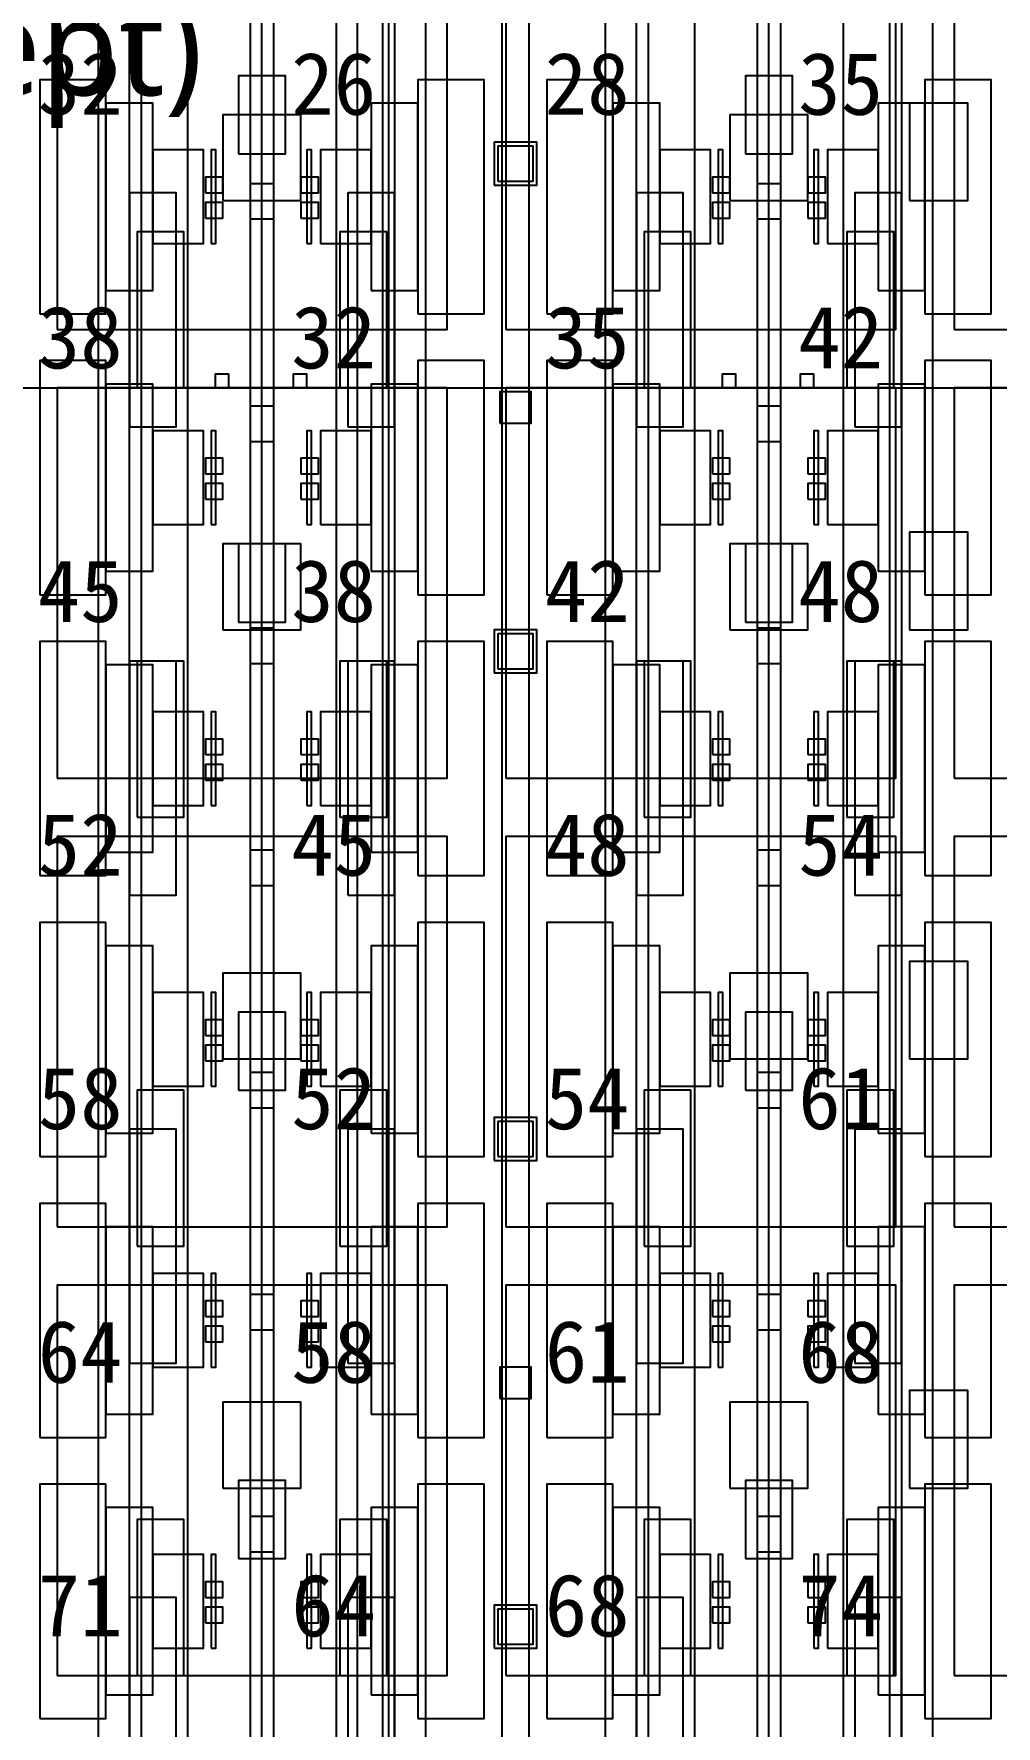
# Model space of a CAD drawing. Header units: metres. Extents: x -1640 to 1560, y -268 to 2338.
# Drawn here: x 166.9 to 191.57, y 990.7 to 1034.08 of the extents above; entities that cross this region are included whole.
import ezdxf

# ---------------------------------------------------------------- set-up
doc = ezdxf.new("R2010")
doc.units = ezdxf.units.M
for name, color, linetype in [('1F_CHL', 4, 'Continuous'), ('1F_PUMP', 2, 'Continuous'), ('1F_SCR', 3, 'Continuous'), ('1F_STRUCT_COLUMN', 8, 'Continuous'), ('2F_CSF_LATERAL_RACK_CONCEPT', 9, 'Continuous'), ('2F_RFG', 5, 'Continuous'), ('2F_STRUCT_COLUMN', 8, 'Continuous'), ('2F_VMB', 6, 'Continuous'), ('3F_CLEANROOM_OVERHEAD_PIPE_DUCT_CONCEPT', 9, 'Continuous'), ('3F_EHS_EGRESS_DIST_M', 2, 'Continuous'), ('3F_ETCH', 2, 'Continuous'), ('3F_FOUP', 5, 'Continuous'), ('3F_OHT', 9, 'Continuous'), ('3F_OHTV', 1, 'Continuous'), ('3F_STRUCT_COLUMN', 8, 'Continuous'), ('3F_TBAR', 6, 'Continuous'), ('3F_TEXT', 7, 'Continuous'), ('4F_FFU', 1, 'Continuous'), ('4F_STRUCT_PLENUM_TRUSS_CONCEPT', 9, 'Continuous'), ('5F_CHL', 4, 'Continuous'), ('5F_PUMP', 2, 'Continuous'), ('5F_SCR', 3, 'Continuous'), ('5F_STRUCT_COLUMN', 8, 'Continuous'), ('6F_CSF_LATERAL_RACK_CONCEPT', 9, 'Continuous'), ('6F_RFG', 5, 'Continuous'), ('6F_STRUCT_COLUMN', 8, 'Continuous'), ('6F_VMB', 6, 'Continuous'), ('7F_CLEANROOM_OVERHEAD_PIPE_DUCT_CONCEPT', 9, 'Continuous'), ('7F_EHS_EGRESS_DIST_M', 2, 'Continuous'), ('7F_ETCH', 2, 'Continuous'), ('7F_FOUP', 5, 'Continuous'), ('7F_OHT', 9, 'Continuous'), ('7F_OHTV', 1, 'Continuous'), ('7F_STRUCT_COLUMN', 8, 'Continuous'), ('7F_TBAR', 6, 'Continuous'), ('7F_TEXT', 7, 'Continuous'), ('8F_FFU', 1, 'Continuous'), ('8F_STRUCT_PLENUM_TRUSS_CONCEPT', 9, 'Continuous'), ('EHS_GAS_SUPPLY', 3, 'Continuous'), ('EHS_PROCESS_EXHAUST', 1, 'Continuous'), ('EHS_TREATED_EXHAUST', 30, 'Continuous'), ('UTIL_GAS.SPEC_CONCEPT', 3, 'Continuous'), ('UTIL_PCW.R_CONCEPT', 1, 'Continuous'), ('UTIL_PCW.S_CONCEPT', 6, 'Continuous')]:
    doc.layers.add(name, color=color, linetype=linetype)
doc.styles.add('KO', font='malgun.ttf')

msp = doc.modelspace()

# ---------------------------------------------------------------- linework, layer by layer
at = {"layer": '1F_CHL'}
for points in [[(189.35, 1029.8), (190.85, 1029.8), (190.85, 1032.3), (189.35, 1032.3)], [(189.35, 1018.8), (190.85, 1018.8), (190.85, 1021.3), (189.35, 1021.3)], [(189.35, 1007.8), (190.85, 1007.8), (190.85, 1010.3), (189.35, 1010.3)], [(189.35, 996.8), (190.85, 996.8), (190.85, 999.3), (189.35, 999.3)]]:
    msp.add_lwpolyline(points, close=True, dxfattribs=at)
at = {"layer": '1F_PUMP'}
for points in [[(169.55, 1025), (170.75, 1025), (170.75, 1029), (169.55, 1029)], [(174.75, 1025), (175.95, 1025), (175.95, 1029), (174.75, 1029)], [(182.55, 1025), (183.75, 1025), (183.75, 1029), (182.55, 1029)], [(187.75, 1025), (188.95, 1025), (188.95, 1029), (187.75, 1029)], [(169.55, 1014), (170.75, 1014), (170.75, 1018), (169.55, 1018)], [(174.75, 1014), (175.95, 1014), (175.95, 1018), (174.75, 1018)], [(182.55, 1014), (183.75, 1014), (183.75, 1018), (182.55, 1018)], [(187.75, 1014), (188.95, 1014), (188.95, 1018), (187.75, 1018)], [(169.55, 1003), (170.75, 1003), (170.75, 1007), (169.55, 1007)], [(174.75, 1003), (175.95, 1003), (175.95, 1007), (174.75, 1007)], [(182.55, 1003), (183.75, 1003), (183.75, 1007), (182.55, 1007)], [(187.75, 1003), (188.95, 1003), (188.95, 1007), (187.75, 1007)], [(169.55, 992), (170.75, 992), (170.75, 996), (169.55, 996)], [(174.75, 992), (175.95, 992), (175.95, 996), (174.75, 996)], [(182.55, 992), (183.75, 992), (183.75, 996), (182.55, 996)], [(187.75, 992), (188.95, 992), (188.95, 996), (187.75, 996)]]:
    msp.add_lwpolyline(points, close=True, dxfattribs=at)
at = {"layer": '1F_SCR'}
for points in [[(171.75, 1029.8), (173.75, 1029.8), (173.75, 1032), (171.75, 1032)], [(184.75, 1029.8), (186.75, 1029.8), (186.75, 1032), (184.75, 1032)], [(171.75, 1018.8), (173.75, 1018.8), (173.75, 1021), (171.75, 1021)], [(184.75, 1018.8), (186.75, 1018.8), (186.75, 1021), (184.75, 1021)], [(171.75, 1007.8), (173.75, 1007.8), (173.75, 1010), (171.75, 1010)], [(184.75, 1007.8), (186.75, 1007.8), (186.75, 1010), (184.75, 1010)], [(171.75, 996.8), (173.75, 996.8), (173.75, 999), (171.75, 999)], [(184.75, 996.8), (186.75, 996.8), (186.75, 999), (184.75, 999)]]:
    msp.add_lwpolyline(points, close=True, dxfattribs=at)
at = {"layer": '1F_STRUCT_COLUMN'}
for points in [[(178.7, 1030.2), (179.8, 1030.2), (179.8, 1031.3), (178.7, 1031.3)], [(178.7, 1017.7), (179.8, 1017.7), (179.8, 1018.8), (178.7, 1018.8)], [(178.7, 1005.2), (179.8, 1005.2), (179.8, 1006.3), (178.7, 1006.3)], [(178.7, 992.7), (179.8, 992.7), (179.8, 993.8), (178.7, 993.8)]]:
    msp.add_lwpolyline(points, close=True, dxfattribs=at)
at = {"layer": '2F_CSF_LATERAL_RACK_CONCEPT'}
for points in [[(168.55, 891), (169.35, 891), (169.35, 1041), (168.55, 1041)], [(176.15, 891), (176.95, 891), (176.95, 1041), (176.15, 1041)], [(181.55, 891), (182.35, 891), (182.35, 1041), (181.55, 1041)], [(189.15, 891), (189.95, 891), (189.95, 1041), (189.15, 1041)]]:
    msp.add_lwpolyline(points, close=True, dxfattribs=at)
at = {"layer": '2F_RFG'}
for points in [[(169.35, 1024), (170.55, 1024), (170.55, 1030), (169.35, 1030)], [(174.95, 1024), (176.15, 1024), (176.15, 1030), (174.95, 1030)], [(182.35, 1024), (183.55, 1024), (183.55, 1030), (182.35, 1030)], [(187.95, 1024), (189.15, 1024), (189.15, 1030), (187.95, 1030)], [(169.35, 1012), (170.55, 1012), (170.55, 1018), (169.35, 1018)], [(174.95, 1012), (176.15, 1012), (176.15, 1018), (174.95, 1018)], [(182.35, 1012), (183.55, 1012), (183.55, 1018), (182.35, 1018)], [(187.95, 1012), (189.15, 1012), (189.15, 1018), (187.95, 1018)], [(169.35, 1000), (170.55, 1000), (170.55, 1006), (169.35, 1006)], [(174.95, 1000), (176.15, 1000), (176.15, 1006), (174.95, 1006)], [(182.35, 1000), (183.55, 1000), (183.55, 1006), (182.35, 1006)], [(187.95, 1000), (189.15, 1000), (189.15, 1006), (187.95, 1006)], [(169.35, 988), (170.55, 988), (170.55, 994), (169.35, 994)], [(174.95, 988), (176.15, 988), (176.15, 994), (174.95, 994)], [(182.35, 988), (183.55, 988), (183.55, 994), (182.35, 994)], [(187.95, 988), (189.15, 988), (189.15, 994), (187.95, 994)]]:
    msp.add_lwpolyline(points, close=True, dxfattribs=at)
at = {"layer": '2F_STRUCT_COLUMN'}
for points in [[(178.8, 1030.3), (179.7, 1030.3), (179.7, 1031.2), (178.8, 1031.2)], [(178.8, 1017.8), (179.7, 1017.8), (179.7, 1018.7), (178.8, 1018.7)], [(178.8, 1005.3), (179.7, 1005.3), (179.7, 1006.2), (178.8, 1006.2)], [(178.8, 992.8), (179.7, 992.8), (179.7, 993.7), (178.8, 993.7)]]:
    msp.add_lwpolyline(points, close=True, dxfattribs=at)
at = {"layer": '2F_VMB'}
for points in [[(172.15, 1031), (173.35, 1031), (173.35, 1033), (172.15, 1033)], [(185.15, 1031), (186.35, 1031), (186.35, 1033), (185.15, 1033)], [(172.15, 1019), (173.35, 1019), (173.35, 1021), (172.15, 1021)], [(185.15, 1019), (186.35, 1019), (186.35, 1021), (185.15, 1021)], [(172.15, 1007), (173.35, 1007), (173.35, 1009), (172.15, 1009)], [(185.15, 1007), (186.35, 1007), (186.35, 1009), (185.15, 1009)], [(172.15, 995), (173.35, 995), (173.35, 997), (172.15, 997)], [(185.15, 995), (186.35, 995), (186.35, 997), (185.15, 997)]]:
    msp.add_lwpolyline(points, close=True, dxfattribs=at)
at = {"layer": '3F_CLEANROOM_OVERHEAD_PIPE_DUCT_CONCEPT'}
for points in [[(169.65, 890), (170.85, 890), (170.85, 1042), (169.65, 1042)], [(174.65, 890), (175.85, 890), (175.85, 1042), (174.65, 1042)], [(182.65, 890), (183.85, 890), (183.85, 1042), (182.65, 1042)], [(187.65, 890), (188.85, 890), (188.85, 1042), (187.65, 1042)]]:
    msp.add_lwpolyline(points, close=True, dxfattribs=at)
at = {"layer": '3F_ETCH'}
for points in [[(167.05, 1026.9), (168.75, 1026.9), (168.75, 1032.9), (167.05, 1032.9)], [(176.75, 1026.9), (178.45, 1026.9), (178.45, 1032.9), (176.75, 1032.9)], [(180.05, 1026.9), (181.75, 1026.9), (181.75, 1032.9), (180.05, 1032.9)], [(189.75, 1026.9), (191.45, 1026.9), (191.45, 1032.9), (189.75, 1032.9)], [(168.75, 1027.5), (169.95, 1027.5), (169.95, 1032.3), (168.75, 1032.3)], [(175.55, 1027.5), (176.75, 1027.5), (176.75, 1032.3), (175.55, 1032.3)], [(181.75, 1027.5), (182.95, 1027.5), (182.95, 1032.3), (181.75, 1032.3)], [(188.55, 1027.5), (189.75, 1027.5), (189.75, 1032.3), (188.55, 1032.3)], [(169.95, 1028.7), (171.25, 1028.7), (171.25, 1031.1), (169.95, 1031.1)], [(174.25, 1028.7), (175.55, 1028.7), (175.55, 1031.1), (174.25, 1031.1)], [(182.95, 1028.7), (184.25, 1028.7), (184.25, 1031.1), (182.95, 1031.1)], [(187.25, 1028.7), (188.55, 1028.7), (188.55, 1031.1), (187.25, 1031.1)], [(167.05, 1019.7), (168.75, 1019.7), (168.75, 1025.7), (167.05, 1025.7)], [(176.75, 1019.7), (178.45, 1019.7), (178.45, 1025.7), (176.75, 1025.7)], [(180.05, 1019.7), (181.75, 1019.7), (181.75, 1025.7), (180.05, 1025.7)], [(189.75, 1019.7), (191.45, 1019.7), (191.45, 1025.7), (189.75, 1025.7)], [(168.75, 1020.3), (169.95, 1020.3), (169.95, 1025.1), (168.75, 1025.1)], [(175.55, 1020.3), (176.75, 1020.3), (176.75, 1025.1), (175.55, 1025.1)], [(181.75, 1020.3), (182.95, 1020.3), (182.95, 1025.1), (181.75, 1025.1)], [(188.55, 1020.3), (189.75, 1020.3), (189.75, 1025.1), (188.55, 1025.1)], [(169.95, 1021.5), (171.25, 1021.5), (171.25, 1023.9), (169.95, 1023.9)], [(174.25, 1021.5), (175.55, 1021.5), (175.55, 1023.9), (174.25, 1023.9)], [(182.95, 1021.5), (184.25, 1021.5), (184.25, 1023.9), (182.95, 1023.9)], [(187.25, 1021.5), (188.55, 1021.5), (188.55, 1023.9), (187.25, 1023.9)], [(167.05, 1012.5), (168.75, 1012.5), (168.75, 1018.5), (167.05, 1018.5)], [(176.75, 1012.5), (178.45, 1012.5), (178.45, 1018.5), (176.75, 1018.5)], [(180.05, 1012.5), (181.75, 1012.5), (181.75, 1018.5), (180.05, 1018.5)], [(189.75, 1012.5), (191.45, 1012.5), (191.45, 1018.5), (189.75, 1018.5)], [(168.75, 1013.1), (169.95, 1013.1), (169.95, 1017.9), (168.75, 1017.9)], [(175.55, 1013.1), (176.75, 1013.1), (176.75, 1017.9), (175.55, 1017.9)], [(181.75, 1013.1), (182.95, 1013.1), (182.95, 1017.9), (181.75, 1017.9)], [(188.55, 1013.1), (189.75, 1013.1), (189.75, 1017.9), (188.55, 1017.9)], [(169.95, 1014.3), (171.25, 1014.3), (171.25, 1016.7), (169.95, 1016.7)], [(174.25, 1014.3), (175.55, 1014.3), (175.55, 1016.7), (174.25, 1016.7)], [(182.95, 1014.3), (184.25, 1014.3), (184.25, 1016.7), (182.95, 1016.7)], [(187.25, 1014.3), (188.55, 1014.3), (188.55, 1016.7), (187.25, 1016.7)], [(167.05, 1005.3), (168.75, 1005.3), (168.75, 1011.3), (167.05, 1011.3)], [(176.75, 1005.3), (178.45, 1005.3), (178.45, 1011.3), (176.75, 1011.3)], [(180.05, 1005.3), (181.75, 1005.3), (181.75, 1011.3), (180.05, 1011.3)], [(189.75, 1005.3), (191.45, 1005.3), (191.45, 1011.3), (189.75, 1011.3)], [(168.75, 1005.9), (169.95, 1005.9), (169.95, 1010.7), (168.75, 1010.7)], [(175.55, 1005.9), (176.75, 1005.9), (176.75, 1010.7), (175.55, 1010.7)], [(181.75, 1005.9), (182.95, 1005.9), (182.95, 1010.7), (181.75, 1010.7)], [(188.55, 1005.9), (189.75, 1005.9), (189.75, 1010.7), (188.55, 1010.7)], [(169.95, 1007.1), (171.25, 1007.1), (171.25, 1009.5), (169.95, 1009.5)], [(174.25, 1007.1), (175.55, 1007.1), (175.55, 1009.5), (174.25, 1009.5)], [(182.95, 1007.1), (184.25, 1007.1), (184.25, 1009.5), (182.95, 1009.5)], [(187.25, 1007.1), (188.55, 1007.1), (188.55, 1009.5), (187.25, 1009.5)], [(167.05, 998.1), (168.75, 998.1), (168.75, 1004.1), (167.05, 1004.1)], [(176.75, 998.1), (178.45, 998.1), (178.45, 1004.1), (176.75, 1004.1)], [(180.05, 998.1), (181.75, 998.1), (181.75, 1004.1), (180.05, 1004.1)], [(189.75, 998.1), (191.45, 998.1), (191.45, 1004.1), (189.75, 1004.1)], [(168.75, 998.7), (169.95, 998.7), (169.95, 1003.5), (168.75, 1003.5)], [(175.55, 998.7), (176.75, 998.7), (176.75, 1003.5), (175.55, 1003.5)], [(181.75, 998.7), (182.95, 998.7), (182.95, 1003.5), (181.75, 1003.5)], [(188.55, 998.7), (189.75, 998.7), (189.75, 1003.5), (188.55, 1003.5)], [(169.95, 999.9), (171.25, 999.9), (171.25, 1002.3), (169.95, 1002.3)], [(174.25, 999.9), (175.55, 999.9), (175.55, 1002.3), (174.25, 1002.3)], [(182.95, 999.9), (184.25, 999.9), (184.25, 1002.3), (182.95, 1002.3)], [(187.25, 999.9), (188.55, 999.9), (188.55, 1002.3), (187.25, 1002.3)], [(167.05, 990.9), (168.75, 990.9), (168.75, 996.9), (167.05, 996.9)], [(176.75, 990.9), (178.45, 990.9), (178.45, 996.9), (176.75, 996.9)], [(180.05, 990.9), (181.75, 990.9), (181.75, 996.9), (180.05, 996.9)], [(189.75, 990.9), (191.45, 990.9), (191.45, 996.9), (189.75, 996.9)], [(168.75, 991.5), (169.95, 991.5), (169.95, 996.3), (168.75, 996.3)], [(175.55, 991.5), (176.75, 991.5), (176.75, 996.3), (175.55, 996.3)], [(181.75, 991.5), (182.95, 991.5), (182.95, 996.3), (181.75, 996.3)], [(188.55, 991.5), (189.75, 991.5), (189.75, 996.3), (188.55, 996.3)], [(169.95, 992.7), (171.25, 992.7), (171.25, 995.1), (169.95, 995.1)], [(174.25, 992.7), (175.55, 992.7), (175.55, 995.1), (174.25, 995.1)], [(182.95, 992.7), (184.25, 992.7), (184.25, 995.1), (182.95, 995.1)], [(187.25, 992.7), (188.55, 992.7), (188.55, 995.1), (187.25, 995.1)]]:
    msp.add_lwpolyline(points, close=True, dxfattribs=at)
at = {"layer": '3F_FOUP'}
for points in [[(171.3, 1030), (171.75, 1030), (171.75, 1030.4), (171.3, 1030.4)], [(173.75, 1030), (174.2, 1030), (174.2, 1030.4), (173.75, 1030.4)], [(184.3, 1030), (184.75, 1030), (184.75, 1030.4), (184.3, 1030.4)], [(186.75, 1030), (187.2, 1030), (187.2, 1030.4), (186.75, 1030.4)], [(171.3, 1029.35), (171.75, 1029.35), (171.75, 1029.75), (171.3, 1029.75)], [(173.75, 1029.35), (174.2, 1029.35), (174.2, 1029.75), (173.75, 1029.75)], [(184.3, 1029.35), (184.75, 1029.35), (184.75, 1029.75), (184.3, 1029.75)], [(186.75, 1029.35), (187.2, 1029.35), (187.2, 1029.75), (186.75, 1029.75)], [(171.3, 1022.8), (171.75, 1022.8), (171.75, 1023.2), (171.3, 1023.2)], [(173.75, 1022.8), (174.2, 1022.8), (174.2, 1023.2), (173.75, 1023.2)], [(184.3, 1022.8), (184.75, 1022.8), (184.75, 1023.2), (184.3, 1023.2)], [(186.75, 1022.8), (187.2, 1022.8), (187.2, 1023.2), (186.75, 1023.2)], [(171.3, 1022.15), (171.75, 1022.15), (171.75, 1022.55), (171.3, 1022.55)], [(173.75, 1022.15), (174.2, 1022.15), (174.2, 1022.55), (173.75, 1022.55)], [(184.3, 1022.15), (184.75, 1022.15), (184.75, 1022.55), (184.3, 1022.55)], [(186.75, 1022.15), (187.2, 1022.15), (187.2, 1022.55), (186.75, 1022.55)], [(171.3, 1015.6), (171.75, 1015.6), (171.75, 1016), (171.3, 1016)], [(173.75, 1015.6), (174.2, 1015.6), (174.2, 1016), (173.75, 1016)], [(184.3, 1015.6), (184.75, 1015.6), (184.75, 1016), (184.3, 1016)], [(186.75, 1015.6), (187.2, 1015.6), (187.2, 1016), (186.75, 1016)], [(171.3, 1014.95), (171.75, 1014.95), (171.75, 1015.35), (171.3, 1015.35)], [(173.75, 1014.95), (174.2, 1014.95), (174.2, 1015.35), (173.75, 1015.35)], [(184.3, 1014.95), (184.75, 1014.95), (184.75, 1015.35), (184.3, 1015.35)], [(186.75, 1014.95), (187.2, 1014.95), (187.2, 1015.35), (186.75, 1015.35)], [(171.3, 1008.4), (171.75, 1008.4), (171.75, 1008.8), (171.3, 1008.8)], [(173.75, 1008.4), (174.2, 1008.4), (174.2, 1008.8), (173.75, 1008.8)], [(184.3, 1008.4), (184.75, 1008.4), (184.75, 1008.8), (184.3, 1008.8)], [(186.75, 1008.4), (187.2, 1008.4), (187.2, 1008.8), (186.75, 1008.8)], [(171.3, 1007.75), (171.75, 1007.75), (171.75, 1008.15), (171.3, 1008.15)], [(173.75, 1007.75), (174.2, 1007.75), (174.2, 1008.15), (173.75, 1008.15)], [(184.3, 1007.75), (184.75, 1007.75), (184.75, 1008.15), (184.3, 1008.15)], [(186.75, 1007.75), (187.2, 1007.75), (187.2, 1008.15), (186.75, 1008.15)], [(171.3, 1001.2), (171.75, 1001.2), (171.75, 1001.6), (171.3, 1001.6)], [(173.75, 1001.2), (174.2, 1001.2), (174.2, 1001.6), (173.75, 1001.6)], [(184.3, 1001.2), (184.75, 1001.2), (184.75, 1001.6), (184.3, 1001.6)], [(186.75, 1001.2), (187.2, 1001.2), (187.2, 1001.6), (186.75, 1001.6)], [(171.3, 1000.55), (171.75, 1000.55), (171.75, 1000.95), (171.3, 1000.95)], [(173.75, 1000.55), (174.2, 1000.55), (174.2, 1000.95), (173.75, 1000.95)], [(184.3, 1000.55), (184.75, 1000.55), (184.75, 1000.95), (184.3, 1000.95)], [(186.75, 1000.55), (187.2, 1000.55), (187.2, 1000.95), (186.75, 1000.95)], [(171.3, 994), (171.75, 994), (171.75, 994.4), (171.3, 994.4)], [(173.75, 994), (174.2, 994), (174.2, 994.4), (173.75, 994.4)], [(184.3, 994), (184.75, 994), (184.75, 994.4), (184.3, 994.4)], [(186.75, 994), (187.2, 994), (187.2, 994.4), (186.75, 994.4)], [(171.3, 993.35), (171.75, 993.35), (171.75, 993.75), (171.3, 993.75)], [(173.75, 993.35), (174.2, 993.35), (174.2, 993.75), (173.75, 993.75)], [(184.3, 993.35), (184.75, 993.35), (184.75, 993.75), (184.3, 993.75)], [(186.75, 993.35), (187.2, 993.35), (187.2, 993.75), (186.75, 993.75)]]:
    msp.add_lwpolyline(points, close=True, dxfattribs=at)
at = {"layer": '3F_OHT'}
for p, q in [((172.75, 970), (172.75, 1042)), ((185.75, 970), (185.75, 1042))]:
    msp.add_line(p, q, dxfattribs=at)
at = {"layer": '3F_OHTV'}
for points in [[(172.45, 1029.33), (173.05, 1029.33), (173.05, 1030.23), (172.45, 1030.23)], [(185.45, 1029.33), (186.05, 1029.33), (186.05, 1030.23), (185.45, 1030.23)], [(172.45, 1023.63), (173.05, 1023.63), (173.05, 1024.53), (172.45, 1024.53)], [(185.45, 1023.63), (186.05, 1023.63), (186.05, 1024.53), (185.45, 1024.53)], [(172.45, 1017.94), (173.05, 1017.94), (173.05, 1018.84), (172.45, 1018.84)], [(185.45, 1017.94), (186.05, 1017.94), (186.05, 1018.84), (185.45, 1018.84)], [(172.45, 1012.25), (173.05, 1012.25), (173.05, 1013.15), (172.45, 1013.15)], [(185.45, 1012.25), (186.05, 1012.25), (186.05, 1013.15), (185.45, 1013.15)], [(172.45, 1006.55), (173.05, 1006.55), (173.05, 1007.45), (172.45, 1007.45)], [(185.45, 1006.55), (186.05, 1006.55), (186.05, 1007.45), (185.45, 1007.45)], [(172.45, 1000.86), (173.05, 1000.86), (173.05, 1001.76), (172.45, 1001.76)], [(185.45, 1000.86), (186.05, 1000.86), (186.05, 1001.76), (185.45, 1001.76)], [(172.45, 995.17), (173.05, 995.17), (173.05, 996.07), (172.45, 996.07)], [(185.45, 995.17), (186.05, 995.17), (186.05, 996.07), (185.45, 996.07)]]:
    msp.add_lwpolyline(points, close=True, dxfattribs=at)
at = {"layer": '3F_STRUCT_COLUMN'}
for points in [[(178.85, 1024.1), (179.65, 1024.1), (179.65, 1024.9), (178.85, 1024.9)], [(178.85, 999.1), (179.65, 999.1), (179.65, 999.9), (178.85, 999.9)]]:
    msp.add_lwpolyline(points, close=True, dxfattribs=at)
at = {"layer": '3F_TBAR'}
for points in [[(171.45, 1028.7), (171.57, 1028.7), (171.57, 1031.1), (171.45, 1031.1)], [(173.9, 1028.7), (174.02, 1028.7), (174.02, 1031.1), (173.9, 1031.1)], [(184.45, 1028.7), (184.57, 1028.7), (184.57, 1031.1), (184.45, 1031.1)], [(186.9, 1028.7), (187.02, 1028.7), (187.02, 1031.1), (186.9, 1031.1)], [(171.45, 1021.5), (171.57, 1021.5), (171.57, 1023.9), (171.45, 1023.9)], [(173.9, 1021.5), (174.02, 1021.5), (174.02, 1023.9), (173.9, 1023.9)], [(184.45, 1021.5), (184.57, 1021.5), (184.57, 1023.9), (184.45, 1023.9)], [(186.9, 1021.5), (187.02, 1021.5), (187.02, 1023.9), (186.9, 1023.9)], [(171.45, 1014.3), (171.57, 1014.3), (171.57, 1016.7), (171.45, 1016.7)], [(173.9, 1014.3), (174.02, 1014.3), (174.02, 1016.7), (173.9, 1016.7)], [(184.45, 1014.3), (184.57, 1014.3), (184.57, 1016.7), (184.45, 1016.7)], [(186.9, 1014.3), (187.02, 1014.3), (187.02, 1016.7), (186.9, 1016.7)], [(171.45, 1007.1), (171.57, 1007.1), (171.57, 1009.5), (171.45, 1009.5)], [(173.9, 1007.1), (174.02, 1007.1), (174.02, 1009.5), (173.9, 1009.5)], [(184.45, 1007.1), (184.57, 1007.1), (184.57, 1009.5), (184.45, 1009.5)], [(186.9, 1007.1), (187.02, 1007.1), (187.02, 1009.5), (186.9, 1009.5)], [(171.45, 999.9), (171.57, 999.9), (171.57, 1002.3), (171.45, 1002.3)], [(173.9, 999.9), (174.02, 999.9), (174.02, 1002.3), (173.9, 1002.3)], [(184.45, 999.9), (184.57, 999.9), (184.57, 1002.3), (184.45, 1002.3)], [(186.9, 999.9), (187.02, 999.9), (187.02, 1002.3), (186.9, 1002.3)], [(171.45, 992.7), (171.57, 992.7), (171.57, 995.1), (171.45, 995.1)], [(173.9, 992.7), (174.02, 992.7), (174.02, 995.1), (173.9, 995.1)], [(184.45, 992.7), (184.57, 992.7), (184.57, 995.1), (184.45, 995.1)], [(186.9, 992.7), (187.02, 992.7), (187.02, 995.1), (186.9, 995.1)]]:
    msp.add_lwpolyline(points, close=True, dxfattribs=at)
at = {"layer": '4F_FFU'}
for points in [[(167.5, 1026.5), (177.5, 1026.5), (177.5, 1036.5), (167.5, 1036.5)], [(179, 1026.5), (189, 1026.5), (189, 1036.5), (179, 1036.5)], [(190.5, 1026.5), (200.5, 1026.5), (200.5, 1036.5), (190.5, 1036.5)], [(167.5, 1015), (177.5, 1015), (177.5, 1025), (167.5, 1025)], [(179, 1015), (189, 1015), (189, 1025), (179, 1025)], [(190.5, 1015), (200.5, 1015), (200.5, 1025), (190.5, 1025)], [(167.5, 1003.5), (177.5, 1003.5), (177.5, 1013.5), (167.5, 1013.5)], [(179, 1003.5), (189, 1003.5), (189, 1013.5), (179, 1013.5)], [(190.5, 1003.5), (200.5, 1003.5), (200.5, 1013.5), (190.5, 1013.5)], [(167.5, 992), (177.5, 992), (177.5, 1002), (167.5, 1002)], [(179, 992), (189, 992), (189, 1002), (179, 1002)], [(190.5, 992), (200.5, 992), (200.5, 1002), (190.5, 1002)]]:
    msp.add_lwpolyline(points, close=True, dxfattribs=at)
at = {"layer": '4F_STRUCT_PLENUM_TRUSS_CONCEPT'}
msp.add_lwpolyline([(178.9, 887), (179.6, 887), (179.6, 1045), (178.9, 1045)], close=True, dxfattribs=at)
at = {"layer": '5F_CHL'}
for points in [[(189.35, 1029.8), (190.85, 1029.8), (190.85, 1032.3), (189.35, 1032.3)], [(189.35, 1018.8), (190.85, 1018.8), (190.85, 1021.3), (189.35, 1021.3)], [(189.35, 1007.8), (190.85, 1007.8), (190.85, 1010.3), (189.35, 1010.3)], [(189.35, 996.8), (190.85, 996.8), (190.85, 999.3), (189.35, 999.3)]]:
    msp.add_lwpolyline(points, close=True, dxfattribs=at)
at = {"layer": '5F_PUMP'}
for points in [[(169.55, 1025), (170.75, 1025), (170.75, 1029), (169.55, 1029)], [(174.75, 1025), (175.95, 1025), (175.95, 1029), (174.75, 1029)], [(182.55, 1025), (183.75, 1025), (183.75, 1029), (182.55, 1029)], [(187.75, 1025), (188.95, 1025), (188.95, 1029), (187.75, 1029)], [(169.55, 1014), (170.75, 1014), (170.75, 1018), (169.55, 1018)], [(174.75, 1014), (175.95, 1014), (175.95, 1018), (174.75, 1018)], [(182.55, 1014), (183.75, 1014), (183.75, 1018), (182.55, 1018)], [(187.75, 1014), (188.95, 1014), (188.95, 1018), (187.75, 1018)], [(169.55, 1003), (170.75, 1003), (170.75, 1007), (169.55, 1007)], [(174.75, 1003), (175.95, 1003), (175.95, 1007), (174.75, 1007)], [(182.55, 1003), (183.75, 1003), (183.75, 1007), (182.55, 1007)], [(187.75, 1003), (188.95, 1003), (188.95, 1007), (187.75, 1007)], [(169.55, 992), (170.75, 992), (170.75, 996), (169.55, 996)], [(174.75, 992), (175.95, 992), (175.95, 996), (174.75, 996)], [(182.55, 992), (183.75, 992), (183.75, 996), (182.55, 996)], [(187.75, 992), (188.95, 992), (188.95, 996), (187.75, 996)]]:
    msp.add_lwpolyline(points, close=True, dxfattribs=at)
at = {"layer": '5F_SCR'}
for points in [[(171.75, 1029.8), (173.75, 1029.8), (173.75, 1032), (171.75, 1032)], [(184.75, 1029.8), (186.75, 1029.8), (186.75, 1032), (184.75, 1032)], [(171.75, 1018.8), (173.75, 1018.8), (173.75, 1021), (171.75, 1021)], [(184.75, 1018.8), (186.75, 1018.8), (186.75, 1021), (184.75, 1021)], [(171.75, 1007.8), (173.75, 1007.8), (173.75, 1010), (171.75, 1010)], [(184.75, 1007.8), (186.75, 1007.8), (186.75, 1010), (184.75, 1010)], [(171.75, 996.8), (173.75, 996.8), (173.75, 999), (171.75, 999)], [(184.75, 996.8), (186.75, 996.8), (186.75, 999), (184.75, 999)]]:
    msp.add_lwpolyline(points, close=True, dxfattribs=at)
at = {"layer": '5F_STRUCT_COLUMN'}
for points in [[(178.7, 1030.2), (179.8, 1030.2), (179.8, 1031.3), (178.7, 1031.3)], [(178.7, 1017.7), (179.8, 1017.7), (179.8, 1018.8), (178.7, 1018.8)], [(178.7, 1005.2), (179.8, 1005.2), (179.8, 1006.3), (178.7, 1006.3)], [(178.7, 992.7), (179.8, 992.7), (179.8, 993.8), (178.7, 993.8)]]:
    msp.add_lwpolyline(points, close=True, dxfattribs=at)
at = {"layer": '6F_CSF_LATERAL_RACK_CONCEPT'}
for points in [[(168.55, 891), (169.35, 891), (169.35, 1041), (168.55, 1041)], [(176.15, 891), (176.95, 891), (176.95, 1041), (176.15, 1041)], [(181.55, 891), (182.35, 891), (182.35, 1041), (181.55, 1041)], [(189.15, 891), (189.95, 891), (189.95, 1041), (189.15, 1041)]]:
    msp.add_lwpolyline(points, close=True, dxfattribs=at)
at = {"layer": '6F_RFG'}
for points in [[(169.35, 1024), (170.55, 1024), (170.55, 1030), (169.35, 1030)], [(174.95, 1024), (176.15, 1024), (176.15, 1030), (174.95, 1030)], [(182.35, 1024), (183.55, 1024), (183.55, 1030), (182.35, 1030)], [(187.95, 1024), (189.15, 1024), (189.15, 1030), (187.95, 1030)], [(169.35, 1012), (170.55, 1012), (170.55, 1018), (169.35, 1018)], [(174.95, 1012), (176.15, 1012), (176.15, 1018), (174.95, 1018)], [(182.35, 1012), (183.55, 1012), (183.55, 1018), (182.35, 1018)], [(187.95, 1012), (189.15, 1012), (189.15, 1018), (187.95, 1018)], [(169.35, 1000), (170.55, 1000), (170.55, 1006), (169.35, 1006)], [(174.95, 1000), (176.15, 1000), (176.15, 1006), (174.95, 1006)], [(182.35, 1000), (183.55, 1000), (183.55, 1006), (182.35, 1006)], [(187.95, 1000), (189.15, 1000), (189.15, 1006), (187.95, 1006)], [(169.35, 988), (170.55, 988), (170.55, 994), (169.35, 994)], [(174.95, 988), (176.15, 988), (176.15, 994), (174.95, 994)], [(182.35, 988), (183.55, 988), (183.55, 994), (182.35, 994)], [(187.95, 988), (189.15, 988), (189.15, 994), (187.95, 994)]]:
    msp.add_lwpolyline(points, close=True, dxfattribs=at)
at = {"layer": '6F_STRUCT_COLUMN'}
for points in [[(178.8, 1030.3), (179.7, 1030.3), (179.7, 1031.2), (178.8, 1031.2)], [(178.8, 1017.8), (179.7, 1017.8), (179.7, 1018.7), (178.8, 1018.7)], [(178.8, 1005.3), (179.7, 1005.3), (179.7, 1006.2), (178.8, 1006.2)], [(178.8, 992.8), (179.7, 992.8), (179.7, 993.7), (178.8, 993.7)]]:
    msp.add_lwpolyline(points, close=True, dxfattribs=at)
at = {"layer": '6F_VMB'}
for points in [[(172.15, 1031), (173.35, 1031), (173.35, 1033), (172.15, 1033)], [(185.15, 1031), (186.35, 1031), (186.35, 1033), (185.15, 1033)], [(172.15, 1019), (173.35, 1019), (173.35, 1021), (172.15, 1021)], [(185.15, 1019), (186.35, 1019), (186.35, 1021), (185.15, 1021)], [(172.15, 1007), (173.35, 1007), (173.35, 1009), (172.15, 1009)], [(185.15, 1007), (186.35, 1007), (186.35, 1009), (185.15, 1009)], [(172.15, 995), (173.35, 995), (173.35, 997), (172.15, 997)], [(185.15, 995), (186.35, 995), (186.35, 997), (185.15, 997)]]:
    msp.add_lwpolyline(points, close=True, dxfattribs=at)
at = {"layer": '7F_CLEANROOM_OVERHEAD_PIPE_DUCT_CONCEPT'}
for points in [[(169.65, 890), (170.85, 890), (170.85, 1042), (169.65, 1042)], [(174.65, 890), (175.85, 890), (175.85, 1042), (174.65, 1042)], [(182.65, 890), (183.85, 890), (183.85, 1042), (182.65, 1042)], [(187.65, 890), (188.85, 890), (188.85, 1042), (187.65, 1042)]]:
    msp.add_lwpolyline(points, close=True, dxfattribs=at)
at = {"layer": '7F_ETCH'}
for points in [[(167.05, 1026.9), (168.75, 1026.9), (168.75, 1032.9), (167.05, 1032.9)], [(176.75, 1026.9), (178.45, 1026.9), (178.45, 1032.9), (176.75, 1032.9)], [(180.05, 1026.9), (181.75, 1026.9), (181.75, 1032.9), (180.05, 1032.9)], [(189.75, 1026.9), (191.45, 1026.9), (191.45, 1032.9), (189.75, 1032.9)], [(168.75, 1027.5), (169.95, 1027.5), (169.95, 1032.3), (168.75, 1032.3)], [(175.55, 1027.5), (176.75, 1027.5), (176.75, 1032.3), (175.55, 1032.3)], [(181.75, 1027.5), (182.95, 1027.5), (182.95, 1032.3), (181.75, 1032.3)], [(188.55, 1027.5), (189.75, 1027.5), (189.75, 1032.3), (188.55, 1032.3)], [(169.95, 1028.7), (171.25, 1028.7), (171.25, 1031.1), (169.95, 1031.1)], [(174.25, 1028.7), (175.55, 1028.7), (175.55, 1031.1), (174.25, 1031.1)], [(182.95, 1028.7), (184.25, 1028.7), (184.25, 1031.1), (182.95, 1031.1)], [(187.25, 1028.7), (188.55, 1028.7), (188.55, 1031.1), (187.25, 1031.1)], [(167.05, 1019.7), (168.75, 1019.7), (168.75, 1025.7), (167.05, 1025.7)], [(176.75, 1019.7), (178.45, 1019.7), (178.45, 1025.7), (176.75, 1025.7)], [(180.05, 1019.7), (181.75, 1019.7), (181.75, 1025.7), (180.05, 1025.7)], [(189.75, 1019.7), (191.45, 1019.7), (191.45, 1025.7), (189.75, 1025.7)], [(168.75, 1020.3), (169.95, 1020.3), (169.95, 1025.1), (168.75, 1025.1)], [(175.55, 1020.3), (176.75, 1020.3), (176.75, 1025.1), (175.55, 1025.1)], [(181.75, 1020.3), (182.95, 1020.3), (182.95, 1025.1), (181.75, 1025.1)], [(188.55, 1020.3), (189.75, 1020.3), (189.75, 1025.1), (188.55, 1025.1)], [(169.95, 1021.5), (171.25, 1021.5), (171.25, 1023.9), (169.95, 1023.9)], [(174.25, 1021.5), (175.55, 1021.5), (175.55, 1023.9), (174.25, 1023.9)], [(182.95, 1021.5), (184.25, 1021.5), (184.25, 1023.9), (182.95, 1023.9)], [(187.25, 1021.5), (188.55, 1021.5), (188.55, 1023.9), (187.25, 1023.9)], [(167.05, 1012.5), (168.75, 1012.5), (168.75, 1018.5), (167.05, 1018.5)], [(176.75, 1012.5), (178.45, 1012.5), (178.45, 1018.5), (176.75, 1018.5)], [(180.05, 1012.5), (181.75, 1012.5), (181.75, 1018.5), (180.05, 1018.5)], [(189.75, 1012.5), (191.45, 1012.5), (191.45, 1018.5), (189.75, 1018.5)], [(168.75, 1013.1), (169.95, 1013.1), (169.95, 1017.9), (168.75, 1017.9)], [(175.55, 1013.1), (176.75, 1013.1), (176.75, 1017.9), (175.55, 1017.9)], [(181.75, 1013.1), (182.95, 1013.1), (182.95, 1017.9), (181.75, 1017.9)], [(188.55, 1013.1), (189.75, 1013.1), (189.75, 1017.9), (188.55, 1017.9)], [(169.95, 1014.3), (171.25, 1014.3), (171.25, 1016.7), (169.95, 1016.7)], [(174.25, 1014.3), (175.55, 1014.3), (175.55, 1016.7), (174.25, 1016.7)], [(182.95, 1014.3), (184.25, 1014.3), (184.25, 1016.7), (182.95, 1016.7)], [(187.25, 1014.3), (188.55, 1014.3), (188.55, 1016.7), (187.25, 1016.7)], [(167.05, 1005.3), (168.75, 1005.3), (168.75, 1011.3), (167.05, 1011.3)], [(176.75, 1005.3), (178.45, 1005.3), (178.45, 1011.3), (176.75, 1011.3)], [(180.05, 1005.3), (181.75, 1005.3), (181.75, 1011.3), (180.05, 1011.3)], [(189.75, 1005.3), (191.45, 1005.3), (191.45, 1011.3), (189.75, 1011.3)], [(168.75, 1005.9), (169.95, 1005.9), (169.95, 1010.7), (168.75, 1010.7)], [(175.55, 1005.9), (176.75, 1005.9), (176.75, 1010.7), (175.55, 1010.7)], [(181.75, 1005.9), (182.95, 1005.9), (182.95, 1010.7), (181.75, 1010.7)], [(188.55, 1005.9), (189.75, 1005.9), (189.75, 1010.7), (188.55, 1010.7)], [(169.95, 1007.1), (171.25, 1007.1), (171.25, 1009.5), (169.95, 1009.5)], [(174.25, 1007.1), (175.55, 1007.1), (175.55, 1009.5), (174.25, 1009.5)], [(182.95, 1007.1), (184.25, 1007.1), (184.25, 1009.5), (182.95, 1009.5)], [(187.25, 1007.1), (188.55, 1007.1), (188.55, 1009.5), (187.25, 1009.5)], [(167.05, 998.1), (168.75, 998.1), (168.75, 1004.1), (167.05, 1004.1)], [(176.75, 998.1), (178.45, 998.1), (178.45, 1004.1), (176.75, 1004.1)], [(180.05, 998.1), (181.75, 998.1), (181.75, 1004.1), (180.05, 1004.1)], [(189.75, 998.1), (191.45, 998.1), (191.45, 1004.1), (189.75, 1004.1)], [(168.75, 998.7), (169.95, 998.7), (169.95, 1003.5), (168.75, 1003.5)], [(175.55, 998.7), (176.75, 998.7), (176.75, 1003.5), (175.55, 1003.5)], [(181.75, 998.7), (182.95, 998.7), (182.95, 1003.5), (181.75, 1003.5)], [(188.55, 998.7), (189.75, 998.7), (189.75, 1003.5), (188.55, 1003.5)], [(169.95, 999.9), (171.25, 999.9), (171.25, 1002.3), (169.95, 1002.3)], [(174.25, 999.9), (175.55, 999.9), (175.55, 1002.3), (174.25, 1002.3)], [(182.95, 999.9), (184.25, 999.9), (184.25, 1002.3), (182.95, 1002.3)], [(187.25, 999.9), (188.55, 999.9), (188.55, 1002.3), (187.25, 1002.3)], [(167.05, 990.9), (168.75, 990.9), (168.75, 996.9), (167.05, 996.9)], [(176.75, 990.9), (178.45, 990.9), (178.45, 996.9), (176.75, 996.9)], [(180.05, 990.9), (181.75, 990.9), (181.75, 996.9), (180.05, 996.9)], [(189.75, 990.9), (191.45, 990.9), (191.45, 996.9), (189.75, 996.9)], [(168.75, 991.5), (169.95, 991.5), (169.95, 996.3), (168.75, 996.3)], [(175.55, 991.5), (176.75, 991.5), (176.75, 996.3), (175.55, 996.3)], [(181.75, 991.5), (182.95, 991.5), (182.95, 996.3), (181.75, 996.3)], [(188.55, 991.5), (189.75, 991.5), (189.75, 996.3), (188.55, 996.3)], [(169.95, 992.7), (171.25, 992.7), (171.25, 995.1), (169.95, 995.1)], [(174.25, 992.7), (175.55, 992.7), (175.55, 995.1), (174.25, 995.1)], [(182.95, 992.7), (184.25, 992.7), (184.25, 995.1), (182.95, 995.1)], [(187.25, 992.7), (188.55, 992.7), (188.55, 995.1), (187.25, 995.1)]]:
    msp.add_lwpolyline(points, close=True, dxfattribs=at)
at = {"layer": '7F_FOUP'}
for points in [[(171.3, 1030), (171.75, 1030), (171.75, 1030.4), (171.3, 1030.4)], [(173.75, 1030), (174.2, 1030), (174.2, 1030.4), (173.75, 1030.4)], [(184.3, 1030), (184.75, 1030), (184.75, 1030.4), (184.3, 1030.4)], [(186.75, 1030), (187.2, 1030), (187.2, 1030.4), (186.75, 1030.4)], [(171.3, 1029.35), (171.75, 1029.35), (171.75, 1029.75), (171.3, 1029.75)], [(173.75, 1029.35), (174.2, 1029.35), (174.2, 1029.75), (173.75, 1029.75)], [(184.3, 1029.35), (184.75, 1029.35), (184.75, 1029.75), (184.3, 1029.75)], [(186.75, 1029.35), (187.2, 1029.35), (187.2, 1029.75), (186.75, 1029.75)], [(171.3, 1022.8), (171.75, 1022.8), (171.75, 1023.2), (171.3, 1023.2)], [(173.75, 1022.8), (174.2, 1022.8), (174.2, 1023.2), (173.75, 1023.2)], [(184.3, 1022.8), (184.75, 1022.8), (184.75, 1023.2), (184.3, 1023.2)], [(186.75, 1022.8), (187.2, 1022.8), (187.2, 1023.2), (186.75, 1023.2)], [(171.3, 1022.15), (171.75, 1022.15), (171.75, 1022.55), (171.3, 1022.55)], [(173.75, 1022.15), (174.2, 1022.15), (174.2, 1022.55), (173.75, 1022.55)], [(184.3, 1022.15), (184.75, 1022.15), (184.75, 1022.55), (184.3, 1022.55)], [(186.75, 1022.15), (187.2, 1022.15), (187.2, 1022.55), (186.75, 1022.55)], [(171.3, 1015.6), (171.75, 1015.6), (171.75, 1016), (171.3, 1016)], [(173.75, 1015.6), (174.2, 1015.6), (174.2, 1016), (173.75, 1016)], [(184.3, 1015.6), (184.75, 1015.6), (184.75, 1016), (184.3, 1016)], [(186.75, 1015.6), (187.2, 1015.6), (187.2, 1016), (186.75, 1016)], [(171.3, 1014.95), (171.75, 1014.95), (171.75, 1015.35), (171.3, 1015.35)], [(173.75, 1014.95), (174.2, 1014.95), (174.2, 1015.35), (173.75, 1015.35)], [(184.3, 1014.95), (184.75, 1014.95), (184.75, 1015.35), (184.3, 1015.35)], [(186.75, 1014.95), (187.2, 1014.95), (187.2, 1015.35), (186.75, 1015.35)], [(171.3, 1008.4), (171.75, 1008.4), (171.75, 1008.8), (171.3, 1008.8)], [(173.75, 1008.4), (174.2, 1008.4), (174.2, 1008.8), (173.75, 1008.8)], [(184.3, 1008.4), (184.75, 1008.4), (184.75, 1008.8), (184.3, 1008.8)], [(186.75, 1008.4), (187.2, 1008.4), (187.2, 1008.8), (186.75, 1008.8)], [(171.3, 1007.75), (171.75, 1007.75), (171.75, 1008.15), (171.3, 1008.15)], [(173.75, 1007.75), (174.2, 1007.75), (174.2, 1008.15), (173.75, 1008.15)], [(184.3, 1007.75), (184.75, 1007.75), (184.75, 1008.15), (184.3, 1008.15)], [(186.75, 1007.75), (187.2, 1007.75), (187.2, 1008.15), (186.75, 1008.15)], [(171.3, 1001.2), (171.75, 1001.2), (171.75, 1001.6), (171.3, 1001.6)], [(173.75, 1001.2), (174.2, 1001.2), (174.2, 1001.6), (173.75, 1001.6)], [(184.3, 1001.2), (184.75, 1001.2), (184.75, 1001.6), (184.3, 1001.6)], [(186.75, 1001.2), (187.2, 1001.2), (187.2, 1001.6), (186.75, 1001.6)], [(171.3, 1000.55), (171.75, 1000.55), (171.75, 1000.95), (171.3, 1000.95)], [(173.75, 1000.55), (174.2, 1000.55), (174.2, 1000.95), (173.75, 1000.95)], [(184.3, 1000.55), (184.75, 1000.55), (184.75, 1000.95), (184.3, 1000.95)], [(186.75, 1000.55), (187.2, 1000.55), (187.2, 1000.95), (186.75, 1000.95)], [(171.3, 994), (171.75, 994), (171.75, 994.4), (171.3, 994.4)], [(173.75, 994), (174.2, 994), (174.2, 994.4), (173.75, 994.4)], [(184.3, 994), (184.75, 994), (184.75, 994.4), (184.3, 994.4)], [(186.75, 994), (187.2, 994), (187.2, 994.4), (186.75, 994.4)], [(171.3, 993.35), (171.75, 993.35), (171.75, 993.75), (171.3, 993.75)], [(173.75, 993.35), (174.2, 993.35), (174.2, 993.75), (173.75, 993.75)], [(184.3, 993.35), (184.75, 993.35), (184.75, 993.75), (184.3, 993.75)], [(186.75, 993.35), (187.2, 993.35), (187.2, 993.75), (186.75, 993.75)]]:
    msp.add_lwpolyline(points, close=True, dxfattribs=at)
at = {"layer": '7F_OHT'}
for p, q in [((172.75, 970), (172.75, 1042)), ((185.75, 970), (185.75, 1042))]:
    msp.add_line(p, q, dxfattribs=at)
at = {"layer": '7F_OHTV'}
for points in [[(172.45, 1029.33), (173.05, 1029.33), (173.05, 1030.23), (172.45, 1030.23)], [(185.45, 1029.33), (186.05, 1029.33), (186.05, 1030.23), (185.45, 1030.23)], [(172.45, 1023.63), (173.05, 1023.63), (173.05, 1024.53), (172.45, 1024.53)], [(185.45, 1023.63), (186.05, 1023.63), (186.05, 1024.53), (185.45, 1024.53)], [(172.45, 1017.94), (173.05, 1017.94), (173.05, 1018.84), (172.45, 1018.84)], [(185.45, 1017.94), (186.05, 1017.94), (186.05, 1018.84), (185.45, 1018.84)], [(172.45, 1012.25), (173.05, 1012.25), (173.05, 1013.15), (172.45, 1013.15)], [(185.45, 1012.25), (186.05, 1012.25), (186.05, 1013.15), (185.45, 1013.15)], [(172.45, 1006.55), (173.05, 1006.55), (173.05, 1007.45), (172.45, 1007.45)], [(185.45, 1006.55), (186.05, 1006.55), (186.05, 1007.45), (185.45, 1007.45)], [(172.45, 1000.86), (173.05, 1000.86), (173.05, 1001.76), (172.45, 1001.76)], [(185.45, 1000.86), (186.05, 1000.86), (186.05, 1001.76), (185.45, 1001.76)], [(172.45, 995.17), (173.05, 995.17), (173.05, 996.07), (172.45, 996.07)], [(185.45, 995.17), (186.05, 995.17), (186.05, 996.07), (185.45, 996.07)]]:
    msp.add_lwpolyline(points, close=True, dxfattribs=at)
at = {"layer": '7F_STRUCT_COLUMN'}
for points in [[(178.85, 1024.1), (179.65, 1024.1), (179.65, 1024.9), (178.85, 1024.9)], [(178.85, 999.1), (179.65, 999.1), (179.65, 999.9), (178.85, 999.9)]]:
    msp.add_lwpolyline(points, close=True, dxfattribs=at)
at = {"layer": '7F_TBAR'}
for points in [[(171.45, 1028.7), (171.57, 1028.7), (171.57, 1031.1), (171.45, 1031.1)], [(173.9, 1028.7), (174.02, 1028.7), (174.02, 1031.1), (173.9, 1031.1)], [(184.45, 1028.7), (184.57, 1028.7), (184.57, 1031.1), (184.45, 1031.1)], [(186.9, 1028.7), (187.02, 1028.7), (187.02, 1031.1), (186.9, 1031.1)], [(171.45, 1021.5), (171.57, 1021.5), (171.57, 1023.9), (171.45, 1023.9)], [(173.9, 1021.5), (174.02, 1021.5), (174.02, 1023.9), (173.9, 1023.9)], [(184.45, 1021.5), (184.57, 1021.5), (184.57, 1023.9), (184.45, 1023.9)], [(186.9, 1021.5), (187.02, 1021.5), (187.02, 1023.9), (186.9, 1023.9)], [(171.45, 1014.3), (171.57, 1014.3), (171.57, 1016.7), (171.45, 1016.7)], [(173.9, 1014.3), (174.02, 1014.3), (174.02, 1016.7), (173.9, 1016.7)], [(184.45, 1014.3), (184.57, 1014.3), (184.57, 1016.7), (184.45, 1016.7)], [(186.9, 1014.3), (187.02, 1014.3), (187.02, 1016.7), (186.9, 1016.7)], [(171.45, 1007.1), (171.57, 1007.1), (171.57, 1009.5), (171.45, 1009.5)], [(173.9, 1007.1), (174.02, 1007.1), (174.02, 1009.5), (173.9, 1009.5)], [(184.45, 1007.1), (184.57, 1007.1), (184.57, 1009.5), (184.45, 1009.5)], [(186.9, 1007.1), (187.02, 1007.1), (187.02, 1009.5), (186.9, 1009.5)], [(171.45, 999.9), (171.57, 999.9), (171.57, 1002.3), (171.45, 1002.3)], [(173.9, 999.9), (174.02, 999.9), (174.02, 1002.3), (173.9, 1002.3)], [(184.45, 999.9), (184.57, 999.9), (184.57, 1002.3), (184.45, 1002.3)], [(186.9, 999.9), (187.02, 999.9), (187.02, 1002.3), (186.9, 1002.3)], [(171.45, 992.7), (171.57, 992.7), (171.57, 995.1), (171.45, 995.1)], [(173.9, 992.7), (174.02, 992.7), (174.02, 995.1), (173.9, 995.1)], [(184.45, 992.7), (184.57, 992.7), (184.57, 995.1), (184.45, 995.1)], [(186.9, 992.7), (187.02, 992.7), (187.02, 995.1), (186.9, 995.1)]]:
    msp.add_lwpolyline(points, close=True, dxfattribs=at)
at = {"layer": '8F_FFU'}
for points in [[(167.5, 1026.5), (177.5, 1026.5), (177.5, 1036.5), (167.5, 1036.5)], [(179, 1026.5), (189, 1026.5), (189, 1036.5), (179, 1036.5)], [(190.5, 1026.5), (200.5, 1026.5), (200.5, 1036.5), (190.5, 1036.5)], [(167.5, 1015), (177.5, 1015), (177.5, 1025), (167.5, 1025)], [(179, 1015), (189, 1015), (189, 1025), (179, 1025)], [(190.5, 1015), (200.5, 1015), (200.5, 1025), (190.5, 1025)], [(167.5, 1003.5), (177.5, 1003.5), (177.5, 1013.5), (167.5, 1013.5)], [(179, 1003.5), (189, 1003.5), (189, 1013.5), (179, 1013.5)], [(190.5, 1003.5), (200.5, 1003.5), (200.5, 1013.5), (190.5, 1013.5)], [(167.5, 992), (177.5, 992), (177.5, 1002), (167.5, 1002)], [(179, 992), (189, 992), (189, 1002), (179, 1002)], [(190.5, 992), (200.5, 992), (200.5, 1002), (190.5, 1002)]]:
    msp.add_lwpolyline(points, close=True, dxfattribs=at)
at = {"layer": '8F_STRUCT_PLENUM_TRUSS_CONCEPT'}
msp.add_lwpolyline([(178.9, 887), (179.6, 887), (179.6, 1045), (178.9, 1045)], close=True, dxfattribs=at)
at = {"layer": 'EHS_GAS_SUPPLY'}
for points in [[(173.55, 1025), (173.9, 1025), (173.9, 1025.35), (173.55, 1025.35)], [(173.55, 1025), (173.9, 1025), (173.9, 1025.35), (173.55, 1025.35)], [(186.55, 1025), (186.9, 1025), (186.9, 1025.35), (186.55, 1025.35)], [(186.55, 1025), (186.9, 1025), (186.9, 1025.35), (186.55, 1025.35)]]:
    msp.add_lwpolyline(points, close=True, dxfattribs=at)
at = {"layer": 'EHS_PROCESS_EXHAUST'}
for points in [[(171.55, 1025), (171.9, 1025), (171.9, 1025.35), (171.55, 1025.35)], [(171.55, 1025), (171.9, 1025), (171.9, 1025.35), (171.55, 1025.35)], [(184.55, 1025), (184.9, 1025), (184.9, 1025.35), (184.55, 1025.35)], [(184.55, 1025), (184.9, 1025), (184.9, 1025.35), (184.55, 1025.35)]]:
    msp.add_lwpolyline(points, close=True, dxfattribs=at)
at = {"layer": 'EHS_TREATED_EXHAUST'}
for points in [[(172.45, 891), (173.05, 891), (173.05, 1053), (172.45, 1053)], [(172.45, 891), (173.05, 891), (173.05, 1053), (172.45, 1053)], [(185.45, 891), (186.05, 891), (186.05, 1053), (185.45, 1053)], [(185.45, 891), (186.05, 891), (186.05, 1053), (185.45, 1053)]]:
    msp.add_lwpolyline(points, close=True, dxfattribs=at)
at = {"layer": 'UTIL_GAS.SPEC_CONCEPT'}
msp.add_line((-275.3, 1025), (286.3, 1025), dxfattribs=at)
msp.add_line((-275.3, 1025), (286.3, 1025), dxfattribs=at)
at = {"layer": 'UTIL_PCW.R_CONCEPT'}
msp.add_line((176.005, 892.77), (176.005, 1039.22), dxfattribs=at)
msp.add_line((176.005, 892.77), (176.005, 1039.22), dxfattribs=at)
at = {"layer": 'UTIL_PCW.S_CONCEPT'}
msp.add_line((175.195, 892.77), (175.195, 1039.22), dxfattribs=at)
msp.add_line((175.195, 892.77), (175.195, 1039.22), dxfattribs=at)

# ---------------------------------------------------------------- texts
at = {"layer": '3F_EHS_EGRESS_DIST_M'}
for s, p in [('32', (167, 1032)), ('26', (173.5, 1032)), ('28', (180, 1032)), ('35', (186.5, 1032)), ('38', (167, 1025.5)), ('32', (173.5, 1025.5)), ('35', (180, 1025.5)), ('42', (186.5, 1025.5)), ('45', (167, 1019)), ('38', (173.5, 1019)), ('42', (180, 1019)), ('48', (186.5, 1019)), ('52', (167, 1012.5)), ('45', (173.5, 1012.5)), ('48', (180, 1012.5)), ('54', (186.5, 1012.5)), ('58', (167, 1006)), ('52', (173.5, 1006)), ('54', (180, 1006)), ('61', (186.5, 1006)), ('64', (167, 999.5)), ('58', (173.5, 999.5)), ('61', (180, 999.5)), ('68', (186.5, 999.5)), ('71', (167, 993)), ('64', (173.5, 993)), ('68', (180, 993)), ('74', (186.5, 993))]:
    msp.add_text(s, height=1.6, dxfattribs=at).set_placement(p)
at = {"layer": '3F_TEXT', "style": 'KO'}
msp.add_text('Etch zone (concept)', height=2.5, dxfattribs=at).set_placement((141.55, 1032.5))
at = {"layer": '7F_EHS_EGRESS_DIST_M'}
for s, p in [('32', (167, 1032)), ('26', (173.5, 1032)), ('28', (180, 1032)), ('35', (186.5, 1032)), ('38', (167, 1025.5)), ('32', (173.5, 1025.5)), ('35', (180, 1025.5)), ('42', (186.5, 1025.5)), ('45', (167, 1019)), ('38', (173.5, 1019)), ('42', (180, 1019)), ('48', (186.5, 1019)), ('52', (167, 1012.5)), ('45', (173.5, 1012.5)), ('48', (180, 1012.5)), ('54', (186.5, 1012.5)), ('58', (167, 1006)), ('52', (173.5, 1006)), ('54', (180, 1006)), ('61', (186.5, 1006)), ('64', (167, 999.5)), ('58', (173.5, 999.5)), ('61', (180, 999.5)), ('68', (186.5, 999.5)), ('71', (167, 993)), ('64', (173.5, 993)), ('68', (180, 993)), ('74', (186.5, 993))]:
    msp.add_text(s, height=1.6, dxfattribs=at).set_placement(p)
at = {"layer": '7F_TEXT', "style": 'KO'}
msp.add_text('Etch zone (concept)', height=2.5, dxfattribs=at).set_placement((141.55, 1032.5))

doc.saveas('drawing.dxf')
